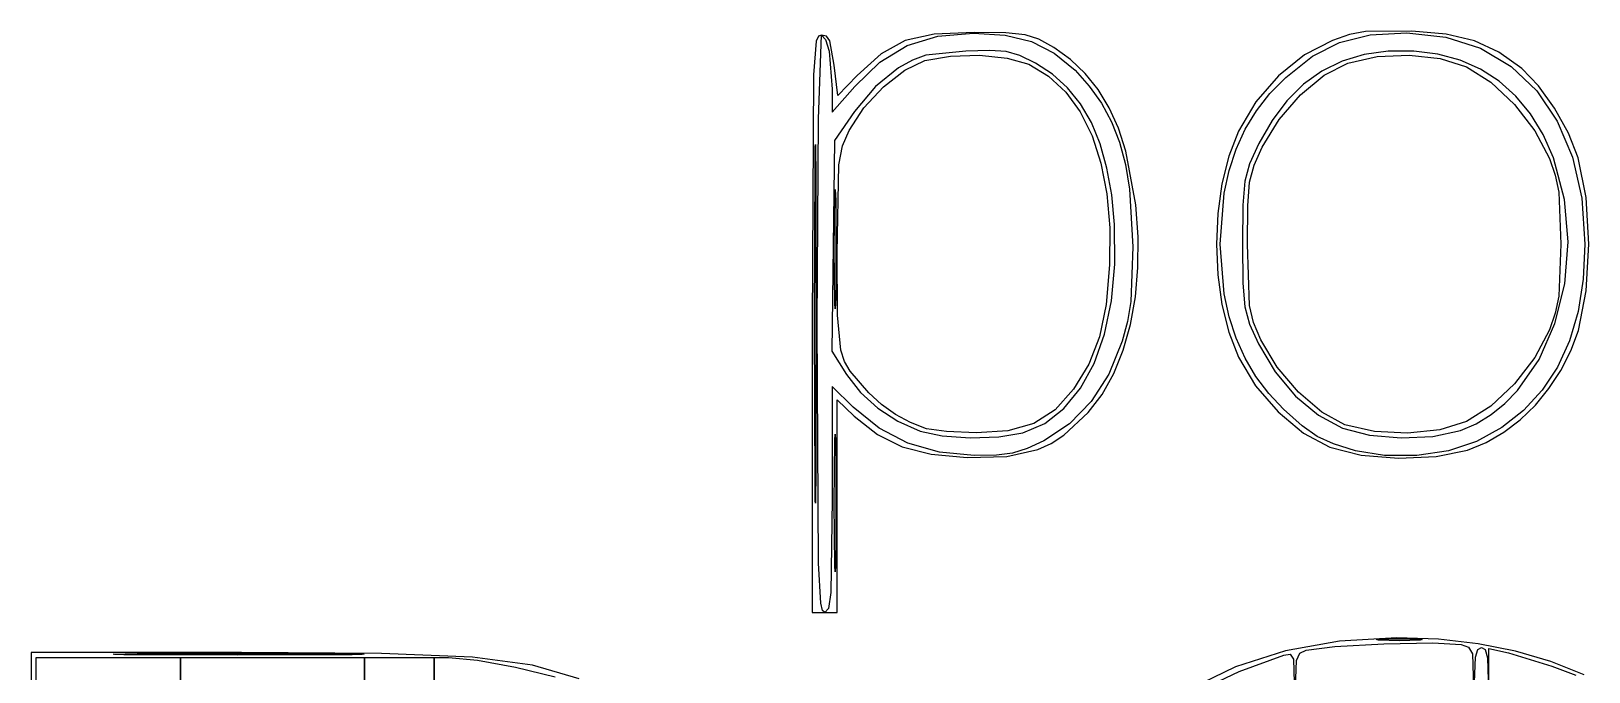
# Model space of a CAD drawing. Extents: x 0 to 1058, y 0 to 353.
# Drawn here: x 275.5 to 386, y 234.6 to 280 of the extents above; entities that cross this region are included whole.
import ezdxf

# ---------------------------------------------------------------- set-up
doc = ezdxf.new("R2010")
doc.units = 0

msp = doc.modelspace()

# ---------------------------------------------------------------- linework, layer by layer
at = {"layer": 'Layer 1'}
for p, q in [((331.353783, 279.693997), (331.193145, 279.343923)), ((331.347525, 273.828888), (331.56668, 279.7631)), ((331.56509, 279.76292), (331.353783, 279.693997)), ((331.908075, 279.677386), (331.56509, 279.76292)), ((331.56668, 279.7631), (331.85318, 279.453056)), ((331.85318, 279.453056), (332.092057, 278.617115)), ((332.145665, 279.356613), (331.908075, 279.677386)), ((339.555072, 279.820153), (337.48345, 279.370087)), ((337.634011, 279.017525), (339.810828, 279.687973)), ((342.39674, 279.93878), (339.555072, 279.820153)), ((339.810828, 279.687973), (342.33708, 279.90536)), ((342.33708, 279.90536), (344.580794, 279.765866)), ((344.619361, 279.915703), (342.39674, 279.93878)), ((344.580794, 279.765866), (346.453464, 279.308313)), ((345.994281, 279.788079), (344.619361, 279.915703)), ((346.978498, 279.469465), (345.994281, 279.788079)), ((348.02901, 278.87342), (346.978498, 279.469465)), ((368.997659, 279.793335), (367.78194, 279.388633)), ((368.296409, 279.244752), (370.464527, 279.769736)), ((370.14262, 280.013823), (368.997659, 279.793335)), ((373.41545, 280.04045), (370.14262, 280.013823)), ((370.464527, 279.769736), (373.0683, 279.91296)), ((373.0683, 279.91296), (375.826501, 279.624711)), ((375.856794, 279.821628), (373.41545, 280.04045)), ((375.826501, 279.624711), (378.29643, 278.826198)), ((377.862763, 279.344614), (375.856794, 279.821628)), ((331.193145, 279.343923), (330.996146, 276.940503)), ((332.092057, 278.617115), (332.31634, 275.9327)), ((332.46704, 277.62432), (332.145665, 279.356613)), ((335.790675, 278.445714), (334.08555, 276.90417)), ((335.702619, 277.84742), (337.634011, 279.017525)), ((337.48345, 279.370087), (335.790675, 278.445714)), ((341.78293, 278.630345), (338.964209, 278.329432)), ((343.501022, 278.680221), (341.78293, 278.630345)), ((344.660669, 278.594501), (343.501022, 278.680221)), ((345.618639, 278.310973), (344.660669, 278.594501)), ((346.453464, 279.308313), (348.068056, 278.491421)), ((349.215592, 278.028283), (348.02901, 278.87342)), ((348.068056, 278.491421), (349.53754, 277.27391)), ((365.81884, 278.366359), (363.967117, 276.870004)), ((367.78194, 279.388633), (365.81884, 278.366359)), ((366.365529, 278.265175), (368.296409, 279.244752)), ((370.042868, 278.389338), (368.478578, 277.919119)), ((371.736564, 278.627475), (370.042868, 278.389338)), ((370.952058, 278.246409), (373.224901, 278.35106)), ((373.56025, 278.63388), (371.736564, 278.627475)), ((373.224901, 278.35106), (375.429931, 278.106255)), ((375.263418, 278.421377), (373.56025, 278.63388)), ((376.844719, 277.990754), (375.263418, 278.421377)), ((379.596898, 278.553978), (377.862763, 279.344614)), ((378.29643, 278.826198), (380.453587, 277.546473)), ((381.22274, 277.39429), (379.596898, 278.553978)), ((332.70899, 275.48573), (332.46704, 277.62432)), ((333.91264, 276.13106), (335.702619, 277.84742)), ((337.02043, 277.437915), (335.395409, 276.113676)), ((335.955571, 276.10306), (337.467032, 277.288587)), ((338.014516, 277.990441), (337.02043, 277.437915)), ((337.467032, 277.288587), (338.89415, 277.97035)), ((338.964209, 278.329432), (338.014516, 277.990441)), ((338.89415, 277.97035), (340.716954, 278.280006)), ((340.716954, 278.280006), (342.768986, 278.32898)), ((342.768986, 278.32898), (344.723626, 278.12954)), ((344.723626, 278.12954), (346.25425, 277.693952)), ((346.7317, 277.76743), (345.618639, 278.310973)), ((346.25425, 277.693952), (347.661295, 276.859951)), ((347.945106, 276.993536), (346.7317, 277.76743)), ((350.262922, 277.04167), (349.215592, 278.028283)), ((349.53754, 277.27391), (350.549293, 276.148135)), ((364.47347, 276.75817), (366.365529, 278.265175)), ((368.478578, 277.919119), (367.043114, 277.216472)), ((367.194401, 276.919064), (368.87568, 277.78403)), ((368.87568, 277.78403), (370.952058, 278.246409)), ((375.429931, 278.106255), (377.30287, 277.520265)), ((378.298534, 277.346306), (376.844719, 277.990754)), ((377.30287, 277.520265), (379.029001, 276.425616)), ((379.619247, 276.492325), (378.298534, 277.346306)), ((380.453587, 277.546473), (382.273471, 275.814587)), ((382.401938, 276.175373), (381.22274, 277.39429)), ((330.996146, 276.940503), (330.90511, 259.30182)), ((332.317, 274.307), (333.91264, 276.13106)), ((334.08555, 276.90417), (332.70899, 275.48573)), ((347.661295, 276.859951), (348.882305, 275.728465)), ((349.009948, 276.03633), (347.945106, 276.993536)), ((351.174872, 275.90616), (350.262922, 277.04167)), ((350.549293, 276.148135), (351.405818, 274.936286)), ((363.967117, 276.870004), (362.356523, 275.024796)), ((363.359649, 275.615611), (364.47347, 276.75817)), ((365.735891, 276.281048), (364.556328, 275.1125)), ((365.521681, 275.537941), (367.194401, 276.919064)), ((367.043114, 277.216472), (365.735891, 276.281048)), ((379.029001, 276.425616), (380.698025, 274.849478)), ((380.801242, 275.433107), (379.619247, 276.492325)), ((383.542548, 274.587171), (382.401938, 276.175373)), ((332.31634, 275.9327), (332.317, 274.307)), ((335.395409, 276.113676), (333.90388, 274.338195)), ((334.569775, 274.608068), (335.955571, 276.10306)), ((348.882305, 275.728465), (349.911663, 274.313418)), ((349.927172, 274.893875), (349.009948, 276.03633)), ((351.955311, 274.614332), (351.174872, 275.90616)), ((362.356523, 275.024796), (361.11681, 272.955963)), ((362.404757, 274.393996), (363.359649, 275.615611)), ((364.556328, 275.1125), (363.503842, 273.71048)), ((364.009755, 273.790228), (365.521681, 275.537941)), ((381.8389, 274.172946), (380.801242, 275.433107)), ((382.273471, 275.814587), (383.731584, 273.659592)), ((333.90388, 274.338195), (332.49277, 272.290875)), ((333.51965, 272.99791), (334.569775, 274.608068)), ((349.911663, 274.313418), (350.743759, 272.628737)), ((350.697729, 273.564236), (349.927172, 274.893875)), ((351.405818, 274.936286), (352.11349, 273.618941)), ((352.608113, 273.158766), (351.955311, 274.614332)), ((361.605582, 273.085153), (362.404757, 274.393996)), ((380.698025, 274.849478), (382.137954, 272.982336)), ((382.726605, 272.716135), (381.8389, 274.172946)), ((384.523493, 272.821102), (383.542548, 274.587171)), ((331.258, 259.302), (331.347525, 273.828888)), ((333.043555, 271.90664), (333.51965, 272.99791)), ((351.322565, 272.045478), (350.697729, 273.564236)), ((352.11349, 273.618941), (352.678688, 272.176674)), ((353.137147, 271.532038), (352.608113, 273.158766)), ((361.11681, 272.955963), (360.438877, 271.191948)), ((360.958914, 271.680909), (361.605582, 273.085153)), ((363.503842, 273.71048), (362.57785, 272.07464)), ((362.81086, 271.82549), (364.009755, 273.790228)), ((382.137954, 272.982336), (383.1768, 271.014675)), ((383.731584, 273.659592), (384.803427, 271.110538)), ((385.2237, 271.06858), (384.523493, 272.821102)), ((331.100113, 270.8461), (331.114794, 271.842705)), ((331.114794, 271.842705), (331.131623, 271.998891)), ((331.131623, 271.998891), (331.1701, 269.6207)), ((332.49277, 272.290875), (332.38859, 264.826285)), ((332.789376, 270.569724), (333.043555, 271.90664)), ((350.743759, 272.628737), (351.372977, 270.688345)), ((351.80263, 270.335665), (351.322565, 272.045478)), ((352.678688, 272.176674), (353.107787, 270.590061)), ((362.57785, 272.07464), (361.918106, 270.647031)), ((362.230193, 270.537093), (362.81086, 271.82549)), ((383.45874, 271.06697), (382.726605, 272.716135)), ((331.071, 259.302), (331.100113, 270.8461)), ((351.372977, 270.688345), (351.793704, 268.506167)), ((353.8394, 267.73542), (353.137147, 271.532038)), ((360.438877, 271.191948), (359.95464, 269.223597)), ((360.46154, 270.173091), (360.958914, 271.680909)), ((361.918106, 270.647031), (361.57349, 269.4031)), ((383.1768, 271.014675), (383.586423, 269.833574)), ((384.254595, 268.120005), (383.45874, 271.06697)), ((384.803427, 271.110538), (385.464498, 268.196477)), ((385.783118, 268.251228), (385.2237, 271.06858)), ((331.1701, 269.6207), (331.1701, 248.9832)), ((332.66928, 264.33099), (332.789376, 270.569724)), ((352.138873, 268.43286), (351.80263, 270.335665)), ((353.107787, 270.590061), (353.407166, 268.83968)), ((360.110249, 268.553527), (360.46154, 270.173091)), ((361.920102, 269.334906), (362.230193, 270.537093)), ((383.586423, 269.833574), (383.831156, 268.623059)), ((332.465, 264.59345), (332.498879, 268.441481)), ((332.498879, 268.441481), (332.53555, 268.825746)), ((332.53555, 268.825746), (332.58033, 268.03303)), ((351.793704, 268.506167), (352.000326, 266.096128)), ((352.33224, 266.33513), (352.138873, 268.43286)), ((353.407166, 268.83968), (353.64227, 264.76991)), ((359.95464, 269.223597), (359.664097, 267.119021)), ((359.83307, 264.94647), (360.110249, 268.553527)), ((361.57349, 269.4031), (361.441724, 267.712897)), ((361.796045, 267.658219), (361.920102, 269.334906)), ((383.831156, 268.623059), (383.98056, 264.946325)), ((332.58033, 268.03303), (332.58033, 261.15386)), ((354.00956, 265.470704), (353.8394, 267.73542)), ((361.441724, 267.712897), (361.42053, 264.94647)), ((361.77348, 264.94632), (361.796045, 267.658219)), ((384.51323, 265.107693), (384.254595, 268.120005)), ((385.464498, 268.196477), (385.6903, 264.94646)), ((385.97039, 264.950531), (385.783118, 268.251228)), ((352.356096, 263.527415), (352.33224, 266.33513)), ((359.664097, 267.119021), (359.56725, 264.946332)), ((352.000326, 266.096128), (351.98723, 263.472152)), ((354.002048, 263.28835), (354.00956, 265.470704)), ((384.271735, 262.138645), (384.51323, 265.107693)), ((332.38859, 264.826285), (332.28441, 257.361705)), ((332.465, 264.59344), (332.465, 264.59345)), ((332.49889, 260.74541), (332.465, 264.59344)), ((332.698606, 259.916173), (332.66928, 264.33099)), ((353.64227, 264.76991), (353.491135, 260.887745)), ((359.56725, 264.946332), (359.664097, 262.77364)), ((360.116331, 261.418164), (359.83307, 264.94647)), ((361.42053, 264.94647), (361.442016, 262.189948)), ((361.916709, 260.597503), (361.77348, 264.94632)), ((383.98056, 264.946325), (383.831156, 261.269588)), ((385.6903, 264.94646), (385.568051, 262.459838)), ((385.785317, 261.651209), (385.97039, 264.950531)), ((351.98723, 263.472152), (351.746217, 260.667173)), ((352.113575, 260.931888), (352.356096, 263.527415)), ((353.821325, 261.207873), (354.002048, 263.28835)), ((359.664097, 262.77364), (359.95464, 260.669058)), ((361.442016, 262.189948), (361.57179, 260.503259)), ((383.567196, 259.321473), (384.271735, 262.138645)), ((385.568051, 262.459838), (385.202557, 260.177647)), ((332.535563, 260.361144), (332.49889, 260.74541)), ((332.58033, 261.15386), (332.535563, 260.361144)), ((351.746217, 260.667173), (351.274479, 258.385067)), ((351.618435, 258.579826), (352.113575, 260.931888)), ((353.491135, 260.887745), (353.253324, 259.472712)), ((353.471853, 259.24879), (353.821325, 261.207873)), ((359.95464, 260.669058), (360.438877, 258.700695)), ((360.46926, 259.800618), (360.116331, 261.418164)), ((383.831156, 261.269588), (383.586423, 260.059075)), ((385.2277, 258.83798), (385.785317, 261.651209)), ((332.935663, 257.447148), (332.698606, 259.916173)), ((360.962035, 258.28347), (360.46926, 259.800618)), ((361.57179, 260.503259), (361.907829, 259.272433)), ((362.201333, 259.391818), (361.916709, 260.597503)), ((383.586423, 260.059075), (383.1768, 258.877975)), ((385.202557, 260.177647), (384.595696, 258.103304)), ((330.90511, 259.30182), (330.906, 238.841)), ((331.100113, 247.757858), (331.071, 259.302)), ((331.071, 259.302), (331.071, 259.302)), ((331.25866, 259.30215), (331.258, 259.302)), ((331.349136, 242.339427), (331.25866, 259.30215)), ((350.884439, 256.502513), (351.618435, 258.579826)), ((353.253324, 259.472712), (352.86789, 258.06713)), ((352.958092, 257.430617), (353.471853, 259.24879)), ((360.438877, 258.700695), (361.11681, 256.936663)), ((361.907829, 259.272433), (362.54811, 257.8835)), ((362.72182, 258.16036), (362.201333, 259.391818)), ((383.1768, 258.877975), (382.137954, 256.910314)), ((382.436703, 256.764787), (383.567196, 259.321473)), ((384.682844, 257.376826), (385.2277, 258.83798)), ((332.28441, 257.361705), (333.33987, 255.703495)), ((333.201971, 256.635635), (332.935663, 257.447148)), ((351.274479, 258.385067), (350.519464, 256.444969)), ((352.86789, 258.06713), (351.926572, 255.742075)), ((352.284504, 255.77287), (352.958092, 257.430617)), ((361.593892, 256.868716), (360.962035, 258.28347)), ((362.54811, 257.8835), (363.738971, 255.889308)), ((363.86968, 256.240625), (362.72182, 258.16036)), ((384.595696, 258.103304), (383.749346, 256.240224)), ((383.982759, 255.997075), (384.682844, 257.376826)), ((333.604071, 255.942565), (333.201971, 256.635635)), ((350.519464, 256.444969), (349.42862, 254.666012)), ((349.925346, 254.731226), (350.884439, 256.502513)), ((361.11681, 256.936663), (362.33381, 254.913234)), ((362.364067, 255.558351), (361.593892, 256.868716)), ((382.137954, 256.910314), (380.698025, 255.043173)), ((380.917344, 254.577201), (382.436703, 256.764787)), ((333.33987, 255.703495), (334.32017, 254.444183)), ((334.92745, 254.42108), (333.604071, 255.942565)), ((351.926572, 255.742075), (350.688831, 253.792012)), ((351.455549, 254.295066), (352.284504, 255.77287)), ((363.271794, 254.35437), (362.364067, 255.558351)), ((363.738971, 255.889308), (365.179506, 254.175418)), ((365.37644, 254.465169), (363.86968, 256.240625)), ((383.749346, 256.240224), (382.665385, 254.591823)), ((383.14261, 254.715119), (383.982759, 255.997075)), ((333.8163, 253.39598), (332.317, 254.86264)), ((332.317, 254.86264), (332.317, 246.852)), ((334.32017, 254.444183), (335.547907, 253.333091)), ((335.814855, 253.583609), (334.92745, 254.42108)), ((349.42862, 254.666012), (348.122314, 253.215563)), ((348.754919, 253.297246), (349.925346, 254.731226)), ((350.47569, 253.01672), (351.455549, 254.295066)), ((362.33381, 254.913234), (363.929549, 253.068328)), ((364.31631, 253.25877), (363.271794, 254.35437)), ((365.179506, 254.175418), (366.792033, 252.819926)), ((367.043325, 253.034789), (365.37644, 254.465169)), ((380.698025, 255.043173), (379.029001, 253.467034)), ((380.02343, 253.655761), (380.917344, 254.577201)), ((382.665385, 254.591823), (381.345692, 253.161518)), ((382.177558, 253.547349), (383.14261, 254.715119)), ((332.66928, 246.37894), (332.669, 253.917)), ((332.669, 253.917), (333.88677, 252.7685)), ((335.655127, 251.902913), (333.8163, 253.39598)), ((335.547907, 253.333091), (336.977032, 252.405556)), ((336.798025, 252.875729), (335.814855, 253.583609)), ((348.122314, 253.215563), (346.610108, 252.249431)), ((347.386916, 252.231854), (348.754919, 253.297246)), ((348.748973, 251.405205), (350.47569, 253.01672)), ((350.688831, 253.792012), (349.154857, 252.217186)), ((363.929549, 253.068328), (365.741414, 251.561874)), ((365.633709, 252.084549), (364.31631, 253.25877)), ((368.67156, 252.15028), (367.043325, 253.034789)), ((379.029001, 253.467034), (377.30287, 252.372385)), ((379.046207, 252.867325), (380.02343, 253.655761)), ((381.345692, 253.161518), (379.792144, 251.952725)), ((381.102766, 252.510155), (382.177558, 253.547349)), ((333.88677, 252.7685), (335.524934, 251.457864)), ((337.686579, 250.839474), (335.655127, 251.902913)), ((337.868293, 252.302847), (336.798025, 252.875729)), ((336.977032, 252.405556), (338.56149, 251.696915)), ((339.01699, 251.87037), (337.868293, 252.302847)), ((339.01699, 251.870332), (339.01699, 251.87037)), ((340.411881, 251.671476), (339.01699, 251.870332)), ((346.610108, 252.249431), (344.780969, 251.717847)), ((345.8351, 251.56633), (347.386916, 252.231854)), ((349.154857, 252.217186), (347.32484, 251.01784)), ((366.715319, 251.321893), (365.633709, 252.084549)), ((366.792033, 252.819926), (368.49887, 251.90093)), ((368.49887, 251.90093), (370.407146, 251.410097)), ((370.765097, 251.676505), (368.67156, 252.150295)), ((368.67156, 252.150295), (368.67156, 252.15028)), ((377.30287, 252.372385), (375.402929, 251.795841)), ((376.86038, 251.74377), (377.990312, 252.225469)), ((377.990312, 252.225469), (379.046207, 252.867325)), ((379.792144, 251.952725), (378.00662, 250.96886)), ((379.933399, 251.619928), (381.102766, 252.510155)), ((332.467, 246.602), (332.500043, 251.04204)), ((332.500043, 251.04204), (332.535825, 251.485422)), ((332.535825, 251.485422), (332.57954, 250.57075)), ((335.524934, 251.457864), (337.279599, 250.57714)), ((339.927819, 250.19883), (337.686579, 250.839474)), ((338.56149, 251.696915), (340.119739, 251.360727)), ((340.119739, 251.360727), (342.109836, 251.222258)), ((342.52387, 251.571042), (340.411881, 251.671476)), ((342.109836, 251.222258), (344.144163, 251.288467)), ((344.780969, 251.717847), (342.52387, 251.571042)), ((344.144163, 251.288467), (345.8351, 251.566315)), ((345.8351, 251.566315), (345.8351, 251.56633)), ((347.32484, 251.01784), (346.135873, 250.458538)), ((346.901705, 250.397136), (347.855509, 250.831331)), ((347.855509, 250.831331), (348.748973, 251.405205)), ((365.741414, 251.561874), (367.60679, 250.553803)), ((367.875271, 250.78928), (366.715319, 251.321893)), ((369.4277, 250.30519), (367.875271, 250.78928)), ((370.407146, 251.410097), (372.652103, 251.216253)), ((373.116279, 251.561118), (370.765097, 251.676505)), ((372.652103, 251.216253), (374.91081, 251.325464)), ((375.402929, 251.795841), (373.116279, 251.561118)), ((374.91081, 251.325464), (376.86034, 251.7438)), ((378.00662, 250.96886), (376.02505, 250.312031)), ((376.86034, 251.7438), (376.86038, 251.74377)), ((377.37159, 250.34594), (378.68462, 250.893059)), ((378.68462, 250.893059), (379.933399, 251.619928)), ((332.57954, 250.57075), (332.57954, 242.63325)), ((337.279599, 250.57714), (339.335911, 250.058336)), ((339.335911, 250.058336), (341.87902, 249.83346)), ((342.39601, 249.97415), (339.927819, 250.19883)), ((341.87902, 249.83346), (344.692262, 249.903045)), ((343.962291, 249.998278), (342.39601, 249.97415)), ((345.111967, 250.139212), (343.962291, 249.998278)), ((344.692262, 249.903045), (346.901705, 250.397136)), ((346.135873, 250.458538), (345.111967, 250.139212)), ((367.60679, 250.553803), (369.818426, 250.006421)), ((369.42766, 250.30517), (369.4277, 250.30519)), ((371.4918, 249.961328), (369.42766, 250.30517)), ((369.818426, 250.006421), (372.47857, 249.783023)), ((373.772186, 249.969901), (371.4918, 249.961328)), ((372.47857, 249.783023), (375.144099, 249.893046)), ((376.02505, 250.312031), (373.772186, 249.969901)), ((375.144099, 249.893046), (377.37189, 250.345923)), ((377.37189, 250.345923), (377.37159, 250.34594)), ((331.1701, 248.9832), (331.131623, 246.605053)), ((331.114794, 246.761248), (331.100113, 247.757858)), ((331.131623, 246.605053), (331.114794, 246.761248)), ((332.317, 246.852), (332.222991, 240.264402)), ((332.500057, 242.161964), (332.467, 246.602)), ((332.467, 246.602), (332.467, 246.602)), ((332.669, 238.841), (332.66928, 246.37894)), ((331.509275, 239.513532), (331.349136, 242.339427)), ((332.535842, 241.718579), (332.500057, 242.161964)), ((332.57954, 242.63325), (332.535842, 241.718579)), ((332.222991, 240.264402), (332.062411, 239.124465)), ((330.906, 238.841), (331.788, 238.841)), ((331.63179, 238.983907), (331.509275, 239.513532)), ((331.78783, 238.84105), (331.63179, 238.983907)), ((332.062411, 239.124465), (331.78783, 238.84105)), ((331.788, 238.841), (332.669, 238.841)), ((368.299746, 236.819389), (364.464696, 236.12979)), ((365.91902, 236.18188), (367.966158, 236.431977)), ((367.966158, 236.431977), (371.439735, 236.61792)), ((372.35757, 237.05757), (368.299746, 236.819389)), ((370.905711, 236.927782), (371.2106, 236.9815)), ((371.053506, 236.88378), (370.905711, 236.927782)), ((372.53352, 236.84312), (371.053506, 236.88378)), ((371.2106, 236.9815), (373.85643, 236.9815)), ((371.2106, 236.9815), (371.2106, 236.9815)), ((371.439735, 236.61792), (374.902204, 236.686878)), ((375.312275, 236.954606), (372.35757, 237.05757)), ((374.013532, 236.883773), (372.53352, 236.84312)), ((373.85643, 236.9815), (374.161325, 236.927773)), ((374.161325, 236.927773), (374.013532, 236.883773)), ((374.902204, 236.686878), (376.91602, 236.58602)), ((378.120164, 236.63733), (375.312275, 236.954606)), ((376.91602, 236.58602), (377.439225, 236.39474)), ((377.439225, 236.39474), (377.709431, 235.924603)), ((378.087371, 236.22357), (378.35419, 236.37148)), ((380.778408, 236.108354), (378.120164, 236.63733)), ((378.35419, 236.37148), (378.621776, 236.217139)), ((275.51907, 236.01803), (275.519, 172.695)), ((290.42397, 236.01603), (275.51907, 236.01803)), ((275.872, 172.519), (275.872, 235.666)), ((275.872, 235.666), (280.988, 235.666)), ((280.988, 235.666), (286.103, 235.666)), ((281.32985, 235.889998), (283.04001, 235.93)), ((281.420327, 235.872494), (281.32985, 235.889998)), ((282.102238, 235.857219), (281.420327, 235.872494)), ((290.16013, 235.82685), (282.102238, 235.857219)), ((283.04, 235.93), (297.5039, 235.92984)), ((283.04001, 235.93), (283.04, 235.93)), ((286.10236, 231.9619), (286.103, 235.666)), ((286.103, 235.666), (286.103, 231.962)), ((286.103, 235.666), (292.629, 235.666)), ((298.283715, 235.857049), (290.16013, 235.82685)), ((300.353843, 235.94787), (290.42397, 236.01603)), ((292.629, 235.666), (299.156, 235.666)), ((297.5039, 235.92984), (299.127215, 235.889815)), ((298.998757, 235.872313), (298.283715, 235.857049)), ((299.127215, 235.889815), (298.998757, 235.872313)), ((299.15513, 231.9614), (299.156, 235.666)), ((299.156, 235.666), (299.156, 231.962)), ((299.156, 235.666), (301.625, 235.666)), ((306.810526, 235.681049), (300.353843, 235.94787)), ((301.625, 235.666), (304.094, 235.666)), ((304.094, 235.666), (304.094, 231.962)), ((304.094, 232.035), (304.094, 235.666)), ((304.094, 235.666), (305.107, 235.666)), ((305.107, 235.666), (307.174995, 235.475822)), ((311.064732, 235.116993), (306.810526, 235.681049)), ((307.174995, 235.475822), (309.868079, 234.979758)), ((364.464696, 236.12979), (360.921983, 235.005941)), ((361.169943, 234.658775), (364.33114, 235.82078)), ((364.33114, 235.82078), (364.788163, 235.899362)), ((364.788163, 235.899362), (365.02387, 235.549899)), ((365.02387, 235.549899), (365.12359, 232.24979)), ((365.12527, 232.144), (365.237576, 235.434123)), ((365.237576, 235.434123), (365.474857, 235.961606)), ((365.474857, 235.961606), (365.91902, 236.18188)), ((377.709431, 235.924603), (377.82527, 232.72931)), ((377.82502, 232.69671), (377.925929, 235.670821)), ((377.925929, 235.670821), (378.087371, 236.22357)), ((378.621776, 236.217139), (378.783134, 235.636525)), ((378.783134, 235.636525), (378.88336, 232.49092)), ((378.883, 232.523), (378.883, 236.296)), ((378.883, 236.296), (380.2637, 235.98577)), ((380.2637, 235.98577), (383.3505, 235.04267)), ((383.284176, 235.370289), (380.778408, 236.108354)), ((385.634638, 234.425746), (383.284176, 235.370289)), ((309.868079, 234.979758), (312.66895, 234.289506)), ((314.38717, 234.15713), (311.064732, 235.116993)), ((360.921983, 235.005941), (357.74117, 233.46501)), ((358.24573, 233.27858), (361.169943, 234.658775)), ((383.3505, 235.04267), (385.05661, 234.40981))]:
    msp.add_line(p, q, dxfattribs=at)

doc.saveas('drawing.dxf')
